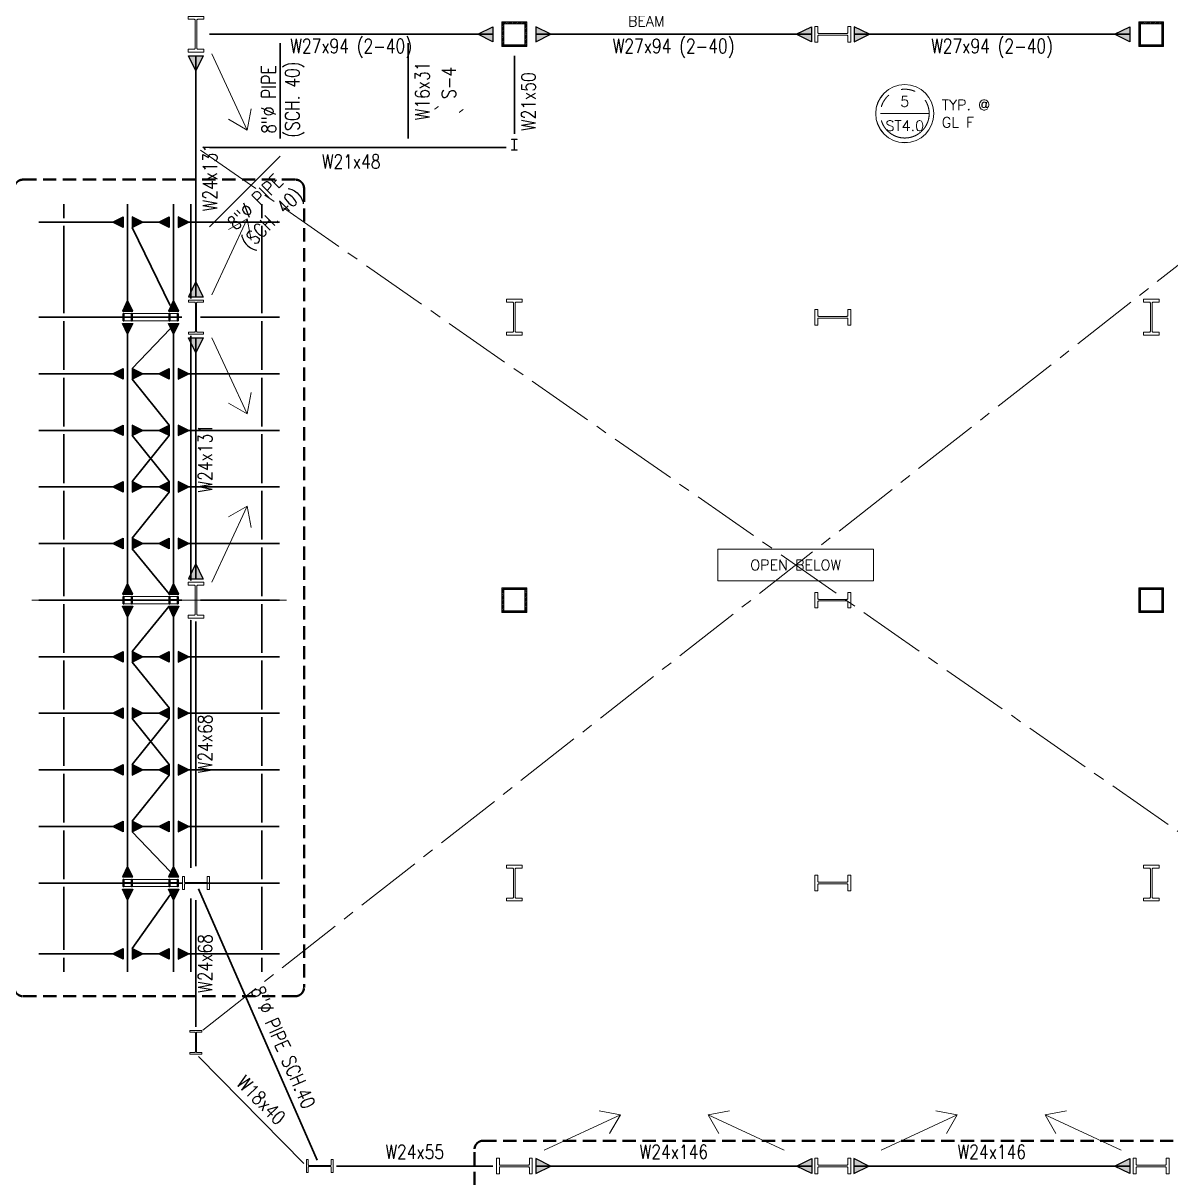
# Model space of a CAD drawing. Header units: millimetres. Extents: x 510057 to 786700, y -16030 to 119854.
# Drawn here: x 539131 to 571571, y 5140 to 37792 of the extents above; entities that cross this region are included whole.
import ezdxf
from ezdxf.enums import TextEntityAlignment as Align

# ---------------------------------------------------------------- set-up
doc = ezdxf.new("R2010")
doc.units = ezdxf.units.MM
doc.header["$MEASUREMENT"] = 0
for name, pattern in [('CENTER2', [28.575, 19.05, -3.175, 3.175, -3.175]), ('HIDDEN', [0.375, 0.25, -0.125]), ('PHANTOM2', [1.25, 0.625, -0.125, 0.125, -0.125, 0.125, -0.125])]:
    doc.linetypes.add(name, pattern=pattern)
doc.layers.get('0').update_dxf_attribs({"lineweight": 0})
for name, color, linetype, lineweight in [('A_ARCHITECTURAL BACKGROUND', 251, 'Continuous', 5), ('COLUMN', 4, 'Continuous', 30), ('HATCH', 8, 'Continuous', 5), ('OUTLINE', 252, 'CENTER2', 9), ('S-ANNO-DIMS', 252, 'Continuous', 5), ('S-ANNO-MARK', 2, 'Continuous', 15), ('S-ANNO-NPLT', 7, 'Continuous', 15), ('S-Anno-Symb', 143, 'PHANTOM2', 15), ('S-ANNO-TEXT', 2, 'Continuous', 20), ('S-BEAM', 5, 'Continuous', 30), ('S-BRACE', 2, 'Continuous', 9), ('S-COLS', 2, 'Continuous', 20), ('SPOT DETAIL', 1, 'HIDDEN', 40), ('TEXT', 2, 'Continuous', 20)]:
    doc.layers.add(name, color=color, linetype=linetype, lineweight=lineweight)
doc.layers.add('S-CONN', color=1, linetype='Continuous')
doc.styles.add('ARIALNW', font='ARIALN.TTF')
doc.styles.add('ROMANSX', font='ROMANS.shx', dxfattribs={"height": 0.09375})
doc.styles.add('SIMPLEX', font='SIMPLEX.shx', dxfattribs={"width": 0.8, "height": 400})
doc.dimstyles.new('DIM 200', dxfattribs={"dimtxt": 0.36, "dimasz": 0.2, "dimexe": 0.1, "dimexo": 0, "dimgap": 0.08, "dimtad": 1, "dimlfac": 2, "dimrnd": 0.005, "dimzin": 1, "dimdsep": 46, "dimtxsty": 'ARIALNW', "dimcen": 0.09, "dimclrd": 6, "dimclre": 6, "dimclrt": 13, "dimadec": 0, "dimazin": 0, "dimtfac": 1, "dimtofl": 0, "dimtmove": 2, "dimatfit": 3, "dimfxl": 1, "dimtolj": 1, "dimtzin": 0, "dimarcsym": 0})

# ---------------------------------------------------------------- blocks, each defined once
blk = doc.blocks.new('MEZZ. COLUMN LAYOUT')
at = {"layer": 'HATCH', "ltscale": 0.05}
h = blk.add_hatch(dxfattribs=at)
h.set_pattern_fill('ANSI31', color=256, scale=250, style=0)
h.set_pattern_definition([(45, (-536014.6, 2523.98), (-22.0970869, 22.0970869), [])])
h.paths.add_polyline_path([(16700, 39700), (17300, 39700), (17300, 40300), (16700, 40300)], flags=16)
h.paths.add_polyline_path([(16650, 39650), (17350, 39650), (17350, 40350), (16650, 40350)])
h.paths.add_polyline_path([(16700, 23700), (17300, 23700), (17300, 24300), (16700, 24300)], flags=16)
h.paths.add_polyline_path([(16650, 23650), (17350, 23650), (17350, 24350), (16650, 24350)])
h.paths.add_polyline_path([(34700, 23700), (35300, 23700), (35300, 24300), (34700, 24300)], flags=16)
h.paths.add_polyline_path([(34650, 23650), (35350, 23650), (35350, 24350), (34650, 24350)])
h.paths.add_polyline_path([(34700, 39700), (35300, 39700), (35300, 40300), (34700, 40300)], flags=16)
h.paths.add_polyline_path([(34650, 39650), (35350, 39650), (35350, 40350), (34650, 40350)])
at = {"layer": 'S-COLS', "elevation": 0}
for points in [[(8000, 39494), (7779, 39494), (7779, 39576), (7948, 39576, 0.414214), (7977, 39605), (7977, 40395, 0.414214), (7948, 40424), (7779, 40424), (7779, 40506), (8221, 40506), (8221, 40424), (8052, 40424, 0.414214), (8023, 40395), (8023, 39605, 0.414214), (8052, 39576), (8221, 39576), (8221, 39494), (8000, 39494)], [(8000, 23494), (7779, 23494), (7779, 23576), (7948, 23576, 0.414214), (7977, 23605), (7977, 24395, 0.414214), (7948, 24424), (7779, 24424), (7779, 24506), (8221, 24506), (8221, 24424), (8052, 24424, 0.414214), (8023, 24395), (8023, 23605, 0.414214), (8052, 23576), (8221, 23576), (8221, 23494), (8000, 23494)]]:
    blk.add_lwpolyline(points, format="xyb", dxfattribs=at)
for points in [[(16650, 39650), (17350, 39650), (17350, 40350), (16650, 40350)], [(16700, 39700), (17300, 39700), (17300, 40300), (16700, 40300)], [(34650, 39650), (35350, 39650), (35350, 40350), (34650, 40350)], [(34700, 39700), (35300, 39700), (35300, 40300), (34700, 40300)]]:
    blk.add_lwpolyline(points, close=True, dxfattribs=at)
at = {"layer": 'S-COLS', "ltscale": 0.5}
for points in [[(26506, 40000), (26506, 39779), (26424, 39779), (26424, 39948, 0.414214), (26395, 39977), (25605, 39977, 0.414214), (25576, 39948), (25576, 39779), (25494, 39779), (25494, 40221), (25576, 40221), (25576, 40052, 0.414214), (25605, 40023), (26395, 40023, 0.414214), (26424, 40052), (26424, 40221), (26506, 40221), (26506, 40000)], [(17000, 36723), (16917, 36723), (16917, 36735), (16984, 36735, 0.414214), (16997, 36747), (16997, 37013, 0.414214), (16984, 37026), (16917, 37026), (16917, 37037), (17083, 37037), (17083, 37026), (17016, 37026, 0.414214), (17003, 37013), (17003, 36747, 0.414214), (17016, 36735), (17083, 36735), (17083, 36723), (17000, 36723)]]:
    blk.add_lwpolyline(points, format="xyb", dxfattribs=at)
at = {"layer": 'S-COLS', "ltscale": 0.5, "elevation": 0}
for points in [[(8000, 31520), (7787, 31520), (7787, 31576), (7957, 31576, 0.414214), (7985, 31604), (7985, 32396, 0.414214), (7957, 32424), (7787, 32424), (7787, 32480), (8214, 32480), (8214, 32424), (8044, 32424, 0.414214), (8016, 32396), (8016, 31604, 0.414214), (8044, 31576), (8214, 31576), (8214, 31520), (8000, 31520)], [(8381, 16000), (8381, 15815), (8323, 15815), (8323, 15966, 0.414214), (8305, 15984), (7695, 15984, 0.414214), (7677, 15966), (7677, 15815), (7619, 15815), (7619, 16185), (7677, 16185), (7677, 16034, 0.414214), (7695, 16016), (8305, 16016, 0.414214), (8323, 16034), (8323, 16185), (8381, 16185), (8381, 16000)], [(8000, 11165), (7833, 11165), (7833, 11213), (7967, 11213, 0.414214), (7987, 11234), (7987, 11766, 0.414214), (7967, 11786), (7833, 11786), (7833, 11834), (8167, 11834), (8167, 11786), (8033, 11786, 0.414214), (8013, 11766), (8013, 11234, 0.414214), (8033, 11213), (8167, 11213), (8167, 11165), (8000, 11165)], [(11124, 8000), (11124, 8183), (11177, 8183), (11177, 8033, 0.414214), (11195, 8015), (11804, 8015, 0.414214), (11823, 8033), (11823, 8183), (11876, 8183), (11876, 7817), (11823, 7817), (11823, 7967, 0.414214), (11804, 7985), (11195, 7985, 0.414214), (11177, 7967), (11177, 7817), (11124, 7817), (11124, 8000)]]:
    blk.add_lwpolyline(points, format="xyb", dxfattribs=at)
at = {"layer": 'S-COLS'}
for points in [[(17000, 31494), (16779, 31494), (16779, 31576), (16948, 31576, 0.414214), (16977, 31605), (16977, 32395, 0.414214), (16948, 32424), (16779, 32424), (16779, 32506), (17221, 32506), (17221, 32424), (17052, 32424, 0.414214), (17023, 32395), (17023, 31605, 0.414214), (17052, 31576), (17221, 31576), (17221, 31494), (17000, 31494)], [(35000, 31494), (34779, 31494), (34779, 31576), (34948, 31576, 0.414214), (34977, 31605), (34977, 32395, 0.414214), (34948, 32424), (34779, 32424), (34779, 32506), (35221, 32506), (35221, 32424), (35052, 32424, 0.414214), (35023, 32395), (35023, 31605, 0.414214), (35052, 31576), (35221, 31576), (35221, 31494), (35000, 31494)], [(26506, 32000), (26506, 31779), (26424, 31779), (26424, 31948, 0.414214), (26395, 31977), (25605, 31977, 0.414214), (25576, 31948), (25576, 31779), (25494, 31779), (25494, 32221), (25576, 32221), (25576, 32052, 0.414214), (25605, 32023), (26395, 32023, 0.414214), (26424, 32052), (26424, 32221), (26506, 32221), (26506, 32000)], [(26506, 24000), (26506, 23779), (26424, 23779), (26424, 23948, 0.414214), (26395, 23977), (25605, 23977, 0.414214), (25576, 23948), (25576, 23779), (25494, 23779), (25494, 24221), (25576, 24221), (25576, 24052, 0.414214), (25605, 24023), (26395, 24023, 0.414214), (26424, 24052), (26424, 24221), (26506, 24221), (26506, 24000)], [(17000, 15494), (16779, 15494), (16779, 15576), (16948, 15576, 0.414214), (16977, 15605), (16977, 16395, 0.414214), (16948, 16424), (16779, 16424), (16779, 16506), (17221, 16506), (17221, 16424), (17052, 16424, 0.414214), (17023, 16395), (17023, 15605, 0.414214), (17052, 15576), (17221, 15576), (17221, 15494), (17000, 15494)], [(35000, 15494), (34779, 15494), (34779, 15576), (34948, 15576, 0.414214), (34977, 15605), (34977, 16395, 0.414214), (34948, 16424), (34779, 16424), (34779, 16506), (35221, 16506), (35221, 16424), (35052, 16424, 0.414214), (35023, 16395), (35023, 15605, 0.414214), (35052, 15576), (35221, 15576), (35221, 15494), (35000, 15494)], [(26506, 16000), (26506, 15779), (26424, 15779), (26424, 15948, 0.414214), (26395, 15977), (25605, 15977, 0.414214), (25576, 15948), (25576, 15779), (25494, 15779), (25494, 16221), (25576, 16221), (25576, 16052, 0.414214), (25605, 16023), (26395, 16023, 0.414214), (26424, 16052), (26424, 16221), (26506, 16221), (26506, 16000)], [(16494, 8000), (16494, 8221), (16576, 8221), (16576, 8052, 0.414214), (16605, 8023), (17395, 8023, 0.414214), (17424, 8052), (17424, 8221), (17506, 8221), (17506, 7779), (17424, 7779), (17424, 7948, 0.414214), (17395, 7977), (16605, 7977, 0.414214), (16576, 7948), (16576, 7779), (16494, 7779), (16494, 8000)], [(26506, 8000), (26506, 7779), (26424, 7779), (26424, 7948, 0.414214), (26395, 7977), (25605, 7977, 0.414214), (25576, 7948), (25576, 7779), (25494, 7779), (25494, 8221), (25576, 8221), (25576, 8052, 0.414214), (25605, 8023), (26395, 8023, 0.414214), (26424, 8052), (26424, 8221), (26506, 8221), (26506, 8000)], [(35506, 8000), (35506, 7779), (35424, 7779), (35424, 7948, 0.414214), (35395, 7977), (34605, 7977, 0.414214), (34576, 7948), (34576, 7779), (34494, 7779), (34494, 8221), (34576, 8221), (34576, 8052, 0.414214), (34605, 8023), (35395, 8023, 0.414214), (35424, 8052), (35424, 8221), (35506, 8221), (35506, 8000)]]:
    blk.add_lwpolyline(points, format="xyb", dxfattribs=at)
for points in [[(16650, 23650), (17350, 23650), (17350, 24350), (16650, 24350)], [(16700, 23700), (17300, 23700), (17300, 24300), (16700, 24300)], [(34650, 23650), (35350, 23650), (35350, 24350), (34650, 24350)], [(34700, 23700), (35300, 23700), (35300, 24300), (34700, 24300)]]:
    blk.add_lwpolyline(points, close=True, dxfattribs=at)
blk = doc.blocks.new('Bubble')
at = {"layer": 'S-ANNO-NPLT'}
blk.add_circle((0, 0), 0.261, dxfattribs=at)
at = {"layer": 'S-Anno-Symb', "color": 0}
blk.add_line((-0.219, 0), (0.219, 0), dxfattribs=at)
blk.add_circle((0, 0), 0.219, dxfattribs=at)
at = {"layer": 'S-Anno-Symb', "style": 'ROMANSX'}
for tag, p in [('1', (0, 0.109)), ('S1', (0, -0.109))]:
    blk.add_attdef(tag, text='', height=0.0937, dxfattribs=at).set_placement(p, align=Align.MIDDLE_CENTER)
at = {"layer": 'S-Anno-Symb', "style": 'ROMANSX', "width": 1.018385, "flags": 8}
blk.add_attdef('LONG', text='', height=0.0937, dxfattribs=at).set_placement((-0.18, -0.125), (0.18, -0.125), align=Align.FIT)
blk = doc.blocks.new('MF FRAMING LAYOUT')
at = {"layer": 'S-CONN'}
for points in [[(16394, 40210), (15965, 40000), (16394, 39790)], [(17606, 40210), (18035, 40000), (17606, 39790)], [(25394, 40211), (24965, 40001), (25394, 39790)], [(26606, 40211), (27035, 40001), (26606, 39790)], [(34394, 40211), (33965, 40001), (34394, 39790)], [(7790, 39394), (8000, 38965), (8210, 39394)], [(7789, 32580), (7999, 33009), (8210, 32580)], [(7789, 31419), (7999, 30990), (8210, 31419)], [(7789, 24606), (7999, 25035), (8210, 24606)], [(17606, 8211), (18035, 8001), (17606, 7790)], [(25408, 8210), (24979, 8000), (25408, 7790)], [(26592, 8211), (27021, 8001), (26592, 7790)], [(34394, 8210), (33965, 8000), (34394, 7790)]]:
    blk.add_hatch(color=256, dxfattribs=at).paths.add_polyline_path(points)
at = {"layer": 'S-BEAM'}
for p, q in [((16394, 40000, 0), (8381, 40000, 0)), ((17606, 40000, 0), (25394, 40000)), ((34394, 40000, 0), (26606, 40000)), ((10378, 37051, 0), (10378, 39750, 0)), ((14000, 37051, 0), (14000, 39750, 0)), ((8000, 32580, 0), (8000, 39394, 0)), ((17000, 37187), (17000, 39394, 0)), ((16767, 36801, 0), (8381, 36801, 0)), ((10378, 36551, 0), (8381, 34553, 0)), ((8000, 24606, 0), (8000, 31419, 0)), ((8000, 23394, 0), (8000, 16481, 0)), ((8073, 15834, 0), (11428, 8165, 0)), ((8000, 11934, 0), (8000, 15519, 0)), ((8070, 11094, 0), (11053, 8071, 0)), ((16394, 8000, 0), (11976, 8000, 0)), ((17606, 8000), (25408, 8000)), ((34394, 8000), (26592, 8000))]:
    blk.add_line(p, q, dxfattribs=at)
at = {"layer": 'S-CONN', "color": 1, "elevation": 0}
for points in [[(16394, 39790), (15965, 40000), (16394, 40210), (16394, 39789)], [(17606, 39790), (18035, 40000), (17606, 40210), (17606, 39789)], [(8210, 39394), (8000, 38965), (7790, 39394), (8211, 39394)], [(8210, 32580), (7999, 33009), (7789, 32580), (8211, 32580)], [(8210, 31419), (7999, 30990), (7789, 31419), (8211, 31419)], [(8210, 24606), (7999, 25035), (7789, 24606), (8211, 24606)]]:
    blk.add_lwpolyline(points, dxfattribs=at)
at = {"layer": 'S-CONN', "color": 1}
for points in [[(25394, 39790), (24965, 40001), (25394, 40211), (25394, 39789)], [(26606, 39790), (27035, 40001), (26606, 40211), (26606, 39789)], [(34394, 39790), (33965, 40001), (34394, 40211), (34394, 39789)], [(17606, 7790), (18035, 8001), (17606, 8211), (17606, 7789)], [(25408, 7790), (24979, 8000), (25408, 8210), (25408, 7789)], [(26592, 7790), (27021, 8001), (26592, 8211), (26592, 7789)], [(34394, 7790), (33965, 8000), (34394, 8210), (34394, 7789)]]:
    blk.add_lwpolyline(points, dxfattribs=at)
at = {"layer": 'S-BRACE', "ltscale": 0.5}
for points, override in [([(9449, 37293, 0), (8447, 39444, 0)], {"dimasz": 500, "dimtad": 0, "dimclrd": 2, "dimldrblk": 'Open90', "dimfxl": 0.18}), ([(9449, 34782, 0), (8447, 32631, 0)], {"dimasz": 500, "dimgap": 0.08, "dimtad": 0, "dimclrd": 2, "dimldrblk": 'Open90', "dimfxl": 0.18}), ([(9449, 29268, 0), (8447, 31419, 0)], {"dimasz": 500, "dimgap": 0.08, "dimtad": 0, "dimclrd": 2, "dimldrblk": 'Open90', "dimfxl": 0.18}), ([(9449, 26657, 0), (8447, 24506, 0)], {"dimasz": 500, "dimtad": 0, "dimclrd": 2, "dimldrblk": 'Open90', "dimfxl": 0.18}), ([(19997, 9449, 0), (17845, 8447, 0)], {"dimasz": 500, "dimgap": 0.08, "dimtad": 0, "dimclrd": 2, "dimldrblk": 'Open90', "dimfxl": 0.18}), ([(22479, 9449, 0), (24630, 8447, 0)], {"dimasz": 500, "dimtad": 0, "dimclrd": 2, "dimldrblk": 'Open90', "dimfxl": 0.18}), ([(29519, 9449, 0), (27368, 8447, 0)], {"dimasz": 500, "dimtad": 0, "dimclrd": 2, "dimldrblk": 'Open90', "dimfxl": 0.18}), ([(32001, 9449, 0), (34153, 8447, 0)], {"dimasz": 500, "dimtad": 0, "dimclrd": 2, "dimldrblk": 'Open90', "dimfxl": 0.18})]:
    blk.add_leader(points, dimstyle='DIM 200', override=override, dxfattribs=at)

msp = doc.modelspace()

# ---------------------------------------------------------------- hatches: boundary and pattern name
at = {"layer": 'S-CONN'}
for points in [[(541961.1, 32317.1), (541655.2, 32167.1), (541961.1, 32017.1)], [(541961.1, 32317.1), (541655.2, 32167.1), (541961.1, 32017.1)], [(542211.1, 32317.1), (542517, 32167.1), (542211.1, 32017.1)], [(542211.1, 32317.1), (542517, 32167.1), (542211.1, 32017.1)], [(543261.2, 32317.2), (542955.3, 32167.2), (543261.2, 32017.2)], [(543261.2, 32317.2), (542955.3, 32167.2), (543261.2, 32017.2)], [(543511.2, 32317.2), (543817.1, 32167.2), (543511.2, 32017.2)], [(543511.2, 32317.2), (543817.1, 32167.2), (543511.2, 32017.2)], [(541936.1, 29649.1), (542086.1, 29955), (542236.1, 29649.1)], [(541936.1, 29649.1), (542086.1, 29955), (542236.1, 29649.1)], [(543236.1, 29649.1), (543386.1, 29955), (543536.1, 29649.1)], [(543236.1, 29649.1), (543386.1, 29955), (543536.1, 29649.1)], [(541936.1, 29302.9), (542086.1, 28997), (542236.1, 29302.9)], [(541936.1, 29302.9), (542086.1, 28997), (542236.1, 29302.9)], [(543236.1, 29302.9), (543386.1, 28997), (543536.1, 29302.9)], [(543236.1, 29302.9), (543386.1, 28997), (543536.1, 29302.9)], [(541961.1, 28027), (541655.2, 27877), (541961.1, 27727)], [(541961.1, 28027), (541655.2, 27877), (541961.1, 27727)], [(542211.1, 28027), (542517, 27877), (542211.1, 27727)], [(542211.1, 28027), (542517, 27877), (542211.1, 27727)], [(543261.2, 28027.1), (542955.3, 27877.1), (543261.2, 27727.1)], [(543261.2, 28027.1), (542955.3, 27877.1), (543261.2, 27727.1)], [(543511.2, 28027.1), (543817.1, 27877.1), (543511.2, 27727.1)], [(543511.2, 28027.1), (543817.1, 27877.1), (543511.2, 27727.1)], [(541961.1, 26427), (541655.2, 26277), (541961.1, 26127)], [(541961.1, 26427), (541655.2, 26277), (541961.1, 26127)], [(542211.1, 26427), (542517, 26277), (542211.1, 26127)], [(542211.1, 26427), (542517, 26277), (542211.1, 26127)], [(543261.2, 26427.1), (542955.3, 26277.1), (543261.2, 26127.1)], [(543261.2, 26427.1), (542955.3, 26277.1), (543261.2, 26127.1)], [(543511.2, 26427.1), (543817.1, 26277.1), (543511.2, 26127.1)], [(543511.2, 26427.1), (543817.1, 26277.1), (543511.2, 26127.1)], [(541961.1, 24827), (541655.2, 24677), (541961.1, 24527)], [(541961.1, 24827), (541655.2, 24677), (541961.1, 24527)], [(542211.1, 24827), (542517, 24677), (542211.1, 24527)], [(542211.1, 24827), (542517, 24677), (542211.1, 24527)], [(543261.2, 24827.1), (542955.3, 24677.1), (543261.2, 24527.1)], [(543261.2, 24827.1), (542955.3, 24677.1), (543261.2, 24527.1)], [(543511.2, 24827.1), (543817.1, 24677.1), (543511.2, 24527.1)], [(543511.2, 24827.1), (543817.1, 24677.1), (543511.2, 24527.1)], [(541961.1, 23227), (541655.2, 23077), (541961.1, 22927)], [(541961.1, 23227), (541655.2, 23077), (541961.1, 22927)], [(542211.1, 23227), (542517, 23077), (542211.1, 22927)], [(542211.1, 23227), (542517, 23077), (542211.1, 22927)], [(543261.2, 23227.1), (542955.3, 23077.1), (543261.2, 22927.1)], [(543261.2, 23227.1), (542955.3, 23077.1), (543261.2, 22927.1)], [(543511.2, 23227.1), (543817.1, 23077.1), (543511.2, 22927.1)], [(543511.2, 23227.1), (543817.1, 23077.1), (543511.2, 22927.1)], [(541936.1, 21649.1), (542086.1, 21955), (542236.1, 21649.1)], [(541936.1, 21649.1), (542086.1, 21955), (542236.1, 21649.1)], [(543236.1, 21649.1), (543386.1, 21955), (543536.1, 21649.1)], [(543236.1, 21649.1), (543386.1, 21955), (543536.1, 21649.1)], [(541936.1, 21302.9), (542086.1, 20997), (542236.1, 21302.9)], [(541936.1, 21302.9), (542086.1, 20997), (542236.1, 21302.9)], [(543236.1, 21302.9), (543386.1, 20997), (543536.1, 21302.9)], [(543236.1, 21302.9), (543386.1, 20997), (543536.1, 21302.9)], [(541961.1, 20027), (541655.2, 19877), (541961.1, 19727)], [(541961.1, 20027), (541655.2, 19877), (541961.1, 19727)], [(542211.1, 20027), (542517, 19877), (542211.1, 19727)], [(542211.1, 20027), (542517, 19877), (542211.1, 19727)], [(543261.2, 20027.1), (542955.3, 19877.1), (543261.2, 19727.1)], [(543261.2, 20027.1), (542955.3, 19877.1), (543261.2, 19727.1)], [(543511.2, 20027.1), (543817.1, 19877.1), (543511.2, 19727.1)], [(543511.2, 20027.1), (543817.1, 19877.1), (543511.2, 19727.1)], [(541961.1, 18427), (541655.2, 18277), (541961.1, 18127)], [(541961.1, 18427), (541655.2, 18277), (541961.1, 18127)], [(542211.1, 18427), (542517, 18277), (542211.1, 18127)], [(542211.1, 18427), (542517, 18277), (542211.1, 18127)], [(543261.2, 18427.1), (542955.3, 18277.1), (543261.2, 18127.1)], [(543261.2, 18427.1), (542955.3, 18277.1), (543261.2, 18127.1)], [(543511.2, 18427.1), (543817.1, 18277.1), (543511.2, 18127.1)], [(543511.2, 18427.1), (543817.1, 18277.1), (543511.2, 18127.1)], [(541961.1, 16827), (541655.2, 16677), (541961.1, 16527)], [(541961.1, 16827), (541655.2, 16677), (541961.1, 16527)], [(542211.1, 16827), (542517, 16677), (542211.1, 16527)], [(542211.1, 16827), (542517, 16677), (542211.1, 16527)], [(543261.2, 16827.1), (542955.3, 16677.1), (543261.2, 16527.1)], [(543261.2, 16827.1), (542955.3, 16677.1), (543261.2, 16527.1)], [(543511.2, 16827.1), (543817.1, 16677.1), (543511.2, 16527.1)], [(543511.2, 16827.1), (543817.1, 16677.1), (543511.2, 16527.1)], [(541961.1, 15227), (541655.2, 15077), (541961.1, 14927)], [(541961.1, 15227), (541655.2, 15077), (541961.1, 14927)], [(542211.1, 15227), (542517, 15077), (542211.1, 14927)], [(542211.1, 15227), (542517, 15077), (542211.1, 14927)], [(543261.2, 15227.1), (542955.3, 15077.1), (543261.2, 14927.1)], [(543261.2, 15227.1), (542955.3, 15077.1), (543261.2, 14927.1)], [(543511.2, 15227.1), (543817.1, 15077.1), (543511.2, 14927.1)], [(543511.2, 15227.1), (543817.1, 15077.1), (543511.2, 14927.1)], [(541936.1, 13649.1), (542086.1, 13955), (542236.1, 13649.1)], [(541936.1, 13649.1), (542086.1, 13955), (542236.1, 13649.1)], [(543236.1, 13649.1), (543386.1, 13955), (543536.1, 13649.1)], [(543236.1, 13649.1), (543386.1, 13955), (543536.1, 13649.1)], [(541936.1, 13302.9), (542086.1, 12997), (542236.1, 13302.9)], [(541936.1, 13302.9), (542086.1, 12997), (542236.1, 13302.9)], [(543236.1, 13302.9), (543386.1, 12997), (543536.1, 13302.9)], [(543236.1, 13302.9), (543386.1, 12997), (543536.1, 13302.9)], [(541961.1, 11626.7), (541655.2, 11476.7), (541961.1, 11326.7)], [(541961.1, 11626.7), (541655.2, 11476.7), (541961.1, 11326.7)], [(542211.1, 11626.7), (542517, 11476.7), (542211.1, 11326.7)], [(542211.1, 11626.7), (542517, 11476.7), (542211.1, 11326.7)], [(543261.2, 11626.8), (542955.3, 11476.8), (543261.2, 11326.8)], [(543261.2, 11626.8), (542955.3, 11476.8), (543261.2, 11326.8)], [(543511.2, 11626.8), (543817.1, 11476.8), (543511.2, 11326.8)], [(543511.2, 11626.8), (543817.1, 11476.8), (543511.2, 11326.8)]]:
    msp.add_hatch(color=256, dxfattribs=at).paths.add_polyline_path(points)

# ---------------------------------------------------------------- linework, layer by layer
at = {"layer": 'A_ARCHITECTURAL BACKGROUND', "color": 8}
msp.add_line((546571.2, 21477, 0), (539381.1, 21477, 0), dxfattribs=at)
at = {"layer": 'COLUMN', "elevation": 0}
for points in [[(542209.7, 29477), (542209.7, 29375.9), (542198.7, 29375.9), (542198.7, 29457.4, 0.4142136), (542182.7, 29473.3), (541989.6, 29473.3, 0.4142136), (541973.6, 29457.4), (541973.6, 29375.9), (541962.6, 29375.9), (541962.6, 29578.1), (541973.6, 29578.1), (541973.6, 29496.6, 0.4142136), (541989.6, 29480.7), (542182.7, 29480.7, 0.4142136), (542198.7, 29496.6), (542198.7, 29578.1), (542209.7, 29578.1), (542209.7, 29477)], [(543509.7, 29477), (543509.7, 29375.9), (543498.7, 29375.9), (543498.7, 29457.4, 0.4142136), (543482.7, 29473.3), (543289.6, 29473.3, 0.4142136), (543273.6, 29457.4), (543273.6, 29375.9), (543262.6, 29375.9), (543262.6, 29578.1), (543273.6, 29578.1), (543273.6, 29496.6, 0.4142136), (543289.6, 29480.7), (543482.7, 29480.7, 0.4142136), (543498.7, 29496.6), (543498.7, 29578.1), (543509.7, 29578.1), (543509.7, 29477)], [(542209.7, 21477), (542209.7, 21375.9), (542198.7, 21375.9), (542198.7, 21457.4, 0.4142136), (542182.7, 21473.3), (541989.6, 21473.3, 0.4142136), (541973.6, 21457.4), (541973.6, 21375.9), (541962.6, 21375.9), (541962.6, 21578.1), (541973.6, 21578.1), (541973.6, 21496.6, 0.4142136), (541989.6, 21480.7), (542182.7, 21480.7, 0.4142136), (542198.7, 21496.6), (542198.7, 21578.1), (542209.7, 21578.1), (542209.7, 21477)], [(543509.7, 21477), (543509.7, 21375.9), (543498.7, 21375.9), (543498.7, 21457.4, 0.4142136), (543482.7, 21473.3), (543289.6, 21473.3, 0.4142136), (543273.6, 21457.4), (543273.6, 21375.9), (543262.6, 21375.9), (543262.6, 21578.1), (543273.6, 21578.1), (543273.6, 21496.6, 0.4142136), (543289.6, 21480.7), (543482.7, 21480.7, 0.4142136), (543498.7, 21496.6), (543498.7, 21578.1), (543509.7, 21578.1), (543509.7, 21477)], [(542209.7, 13477), (542209.7, 13375.9), (542198.7, 13375.9), (542198.7, 13457.4, 0.4142136), (542182.7, 13473.3), (541989.6, 13473.3, 0.4142136), (541973.6, 13457.4), (541973.6, 13375.9), (541962.6, 13375.9), (541962.6, 13578.1), (541973.6, 13578.1), (541973.6, 13496.6, 0.4142136), (541989.6, 13480.7), (542182.7, 13480.7, 0.4142136), (542198.7, 13496.6), (542198.7, 13578.1), (542209.7, 13578.1), (542209.7, 13477)], [(543509.7, 13477), (543509.7, 13375.9), (543498.7, 13375.9), (543498.7, 13457.4, 0.4142136), (543482.7, 13473.3), (543289.6, 13473.3, 0.4142136), (543273.6, 13457.4), (543273.6, 13375.9), (543262.6, 13375.9), (543262.6, 13578.1), (543273.6, 13578.1), (543273.6, 13496.6, 0.4142136), (543289.6, 13480.7), (543482.7, 13480.7, 0.4142136), (543498.7, 13496.6), (543498.7, 13578.1), (543509.7, 13578.1), (543509.7, 13477)]]:
    msp.add_lwpolyline(points, format="xyb", dxfattribs=at)
at = {"layer": 'OUTLINE', "ltscale": 100}
for p, q in [((544207.1, 9319.7, 0), (579771.4, 37222.5, 0)), ((544144.6, 34201.7, 0), (579825, 9319.7, 0))]:
    msp.add_line(p, q, dxfattribs=at)
at = {"layer": 'S-ANNO-MARK'}
msp.add_lwpolyline([(550871.4, 35438.7, 30, 30, 0), (550758.4, 35351.7, 0, 0, 0), (551567.9, 35351.7, 30, 30, 0), (551454.9, 35264.7, 0, 0, 0)], format="xyseb", dxfattribs=at)
at = {"layer": 'S-ANNO-NPLT'}
msp.add_circle((564049.6, 35232.9, 0), 821.4, dxfattribs=at)
at = {"layer": 'S-Anno-Symb', "linetype": 'ByBlock', "elevation": 0}
msp.add_lwpolyline([(564049.6, 36054.2, 0, 0, 0), (564049.6, 38342.2, 196.1, 196.1, 0), (564637.8, 38342.2, 0, 0, 0)], format="xyseb", dxfattribs=at)
at = {"layer": 'S-ANNO-TEXT', "ltscale": 0.05, "elevation": 0}
msp.add_lwpolyline([(558767.9, 22019.8), (563167.9, 22019.8), (563167.9, 22919.8), (558767.9, 22919.8)], close=True, dxfattribs=at)
at = {"layer": 'S-BEAM'}
for p, q in [((540286.1, 32677, 0), (540286.1, 32278.1, 0)), ((542086.1, 32677, 0), (542086.1, 29650.6, 0)), ((543386.1, 32677, 0), (543386.1, 29650.6, 0)), ((545876.2, 32278.1, 0), (545876.2, 32677, 0)), ((539571.1, 32167.1, 0), (541961.1, 32167.1, 0)), ((540286.1, 32056.6, 0), (540286.1, 29588.1, 0)), ((543261.1, 32167.1, 0), (542211.1, 32167.1, 0)), ((543286.1, 29806.1, 0), (542211.1, 32017.1, 0)), ((546381.2, 32167.4, 0), (543511.2, 32167.2, 0)), ((545876.2, 32056.6, 0), (545876.2, 29588.1, 0)), ((539571.1, 29477, 0), (543615.6, 29477, 0)), ((544143.1, 29477, 0), (546381.2, 29477, 0)), ((540286.1, 29366.5, 0), (540286.1, 27988.1, 0)), ((542086.1, 29303.4, 0), (542086.1, 21651.1, 0)), ((543286.1, 29148, 0), (542211.1, 28027, 0)), ((543386.1, 29303.4, 0), (543386.1, 21651.1, 0)), ((543386.1, 29303.4, 0), (543386.1, 21651.1, 0)), ((545876.2, 27988.1, 0), (545876.2, 29366, 0)), ((539571.1, 27877, 0), (541961.1, 27877, 0)), ((540286.1, 27766, 0), (540286.1, 26388.1, 0)), ((543261.1, 27877.1, 0), (542211.1, 27877, 0)), ((546381.2, 27877.3, 0), (543511.2, 27877.1, 0)), ((545876.2, 26388.1, 0), (545876.2, 27766, 0)), ((543261.1, 26427.1, 0), (542211.1, 27727.1, 0)), ((539571.1, 26277, 0), (541961.1, 26277, 0)), ((540286.1, 26166, 0), (540286.1, 24788.1, 0)), ((543261.1, 26277.1, 0), (542211.1, 26277, 0)), ((543261.1, 26127, 0), (542211.1, 24827, 0)), ((543261.1, 24827, 0), (542211.1, 26127, 0)), ((546381.2, 26277.3, 0), (543511.2, 26277.1, 0)), ((545876.2, 24788.1, 0), (545876.2, 26166, 0)), ((539571.1, 24677, 0), (541961.1, 24677, 0)), ((540286.1, 24566, 0), (540286.1, 23188.1, 0)), ((543261.1, 24677.1, 0), (542211.1, 24677, 0)), ((543261.1, 24527.1, 0), (542211.5, 23227, 0)), ((546381.2, 24677.3, 0), (543511.2, 24677.1, 0)), ((545876.2, 23188.1, 0), (545876.2, 24566, 0)), ((539571.1, 23077, 0), (541961.1, 23077, 0)), ((540286.1, 22966, 0), (540286.1, 21588.1, 0)), ((543261.1, 23077.1, 0), (542211.1, 23077, 0)), ((543261.1, 21651.1, 0), (542211.5, 22927.1, 0)), ((546381.2, 23077.3, 0), (543511.2, 23077.1, 0)), ((545876.2, 21588.1, 0), (545876.2, 22966, 0)), ((539571.1, 21477, 0), (543615.6, 21477, 0)), ((540286.1, 21366, 0), (540286.1, 19988.1, 0)), ((542086.1, 21302.9, 0), (542086.1, 13651.1, 0)), ((543261.1, 21302.9, 0), (542211.5, 20027, 0)), ((543386.1, 21302.9, 0), (543386.1, 13651.1, 0)), ((544143.1, 21477, 0), (546381.2, 21477, 0)), ((545876.2, 19988.1, 0), (545876.2, 21366, 0)), ((539571.1, 19877, 0), (541961.1, 19877, 0)), ((540286.1, 19766, 0), (540286.1, 18388.1, 0)), ((543261.1, 19877.1, 0), (542211.1, 19877, 0)), ((543261.1, 18427, 0), (542211.5, 19727.1, 0)), ((546381.2, 19877.3, 0), (543511.2, 19877.1, 0)), ((545876.2, 18388.1, 0), (545876.2, 19766, 0)), ((539571.1, 18277, 0), (541961.1, 18277, 0)), ((540286.1, 18166, 0), (540286.1, 16788.1, 0)), ((543261.1, 18277.1, 0), (542211.1, 18277, 0)), ((543261.1, 16827.1, 0), (542211.1, 18127.1, 0)), ((543261.1, 18127.1, 0), (542211.1, 16827.1, 0)), ((546381.2, 18277.3, 0), (543511.2, 18277.1, 0)), ((545876.2, 16788.1, 0), (545876.2, 18166, 0)), ((539571.1, 16677, 0), (541961.1, 16677, 0)), ((543261.1, 16677.1, 0), (542211.1, 16677, 0)), ((546381.2, 16677.3, 0), (543511.2, 16677.1, 0)), ((540286.1, 16566, 0), (540286.1, 15188.1, 0)), ((543261.1, 16527, 0), (542211.1, 15227, 0)), ((545876.2, 15188.1, 0), (545876.2, 16566, 0)), ((539571.1, 15077, 0), (541961.1, 15077, 0)), ((543261.1, 15077.1, 0), (542211.1, 15077, 0)), ((546371.2, 15077.3, 0), (543511.2, 15077.1, 0)), ((540286.1, 14966, 0), (540286.1, 13588.1, 0)), ((543286.1, 13806.1, 0), (542211.1, 14927.1, 0)), ((545876.2, 13588.1, 0), (545876.2, 14966, 0)), ((539571.1, 13477, 0), (543615.6, 13477, 0)), ((544143.1, 13477, 0), (546381.2, 13477, 0)), ((540286.1, 13366, 0), (540286.1, 11585.7, 0)), ((542086.1, 13302.9, 0), (542086.1, 10966.8, 0)), ((543286.1, 13148, 0), (542211.1, 11626.7, 0)), ((543386.1, 13302.9, 0), (543386.1, 10966.8, 0)), ((545876.2, 11585.7, 0), (545876.2, 13366, 0)), ((539571.1, 11476.7, 0), (541961.1, 11476.7, 0)), ((543261.1, 11476.7, 0), (542211.1, 11476.7, 0)), ((546381.2, 11477, 0), (543511.2, 11476.8, 0)), ((540286.1, 11363.7, 0), (540286.1, 10966.8, 0)), ((545876.2, 10966.8, 0), (545876.2, 11363.7, 0))]:
    msp.add_line(p, q, dxfattribs=at)
at = {"layer": 'S-BEAM', "linetype": 'HIDDEN', "ltscale": 50}
for p, q in [((543876.1, 32677, 0), (543876.1, 30007.5, 0)), ((543876.1, 28947.4, 0), (543876.1, 22032.6, 0)), ((543876.1, 13908.4, 0), (543876.1, 20921.5, 0)), ((543876.1, 10966.8, 0), (543876.1, 13046.4, 0))]:
    msp.add_line(p, q, dxfattribs=at)
at = {"layer": 'S-BRACE', "elevation": 0}
for points in [[(541962.6, 29578.1), (543509.7, 29578.1), (543509.7, 29375.9), (541962.6, 29375.9)], [(541962.6, 21578.1), (543509.7, 21578.1), (543509.7, 21375.9), (541962.6, 21375.9)], [(541962.6, 13578.1), (543509.7, 13578.1), (543509.7, 13375.9), (541962.6, 13375.9)]]:
    msp.add_lwpolyline(points, close=True, dxfattribs=at)
at = {"layer": 'S-CONN', "color": 1, "elevation": 0}
for points in [[(541961.1, 32017.1), (541655.2, 32167.1), (541961.1, 32317.1), (541961.1, 32017.1)], [(541961.1, 32017.1), (541655.2, 32167.1), (541961.1, 32317.1), (541961.1, 32017.1)], [(542211.1, 32017.1), (542517, 32167.1), (542211.1, 32317.1), (542211.1, 32017.1)], [(542211.1, 32017.1), (542517, 32167.1), (542211.1, 32317.1), (542211.1, 32017.1)], [(543261.2, 32017.2), (542955.3, 32167.2), (543261.2, 32317.2), (543261.2, 32017.2)], [(543261.2, 32017.2), (542955.3, 32167.2), (543261.2, 32317.2), (543261.2, 32017.2)], [(543511.2, 32017.2), (543817.1, 32167.2), (543511.2, 32317.2), (543511.2, 32017.2)], [(543511.2, 32017.2), (543817.1, 32167.2), (543511.2, 32317.2), (543511.2, 32017.2)], [(542236.1, 29649.1), (542086.1, 29955), (541936.1, 29649.1), (542236.1, 29649.1)], [(542236.1, 29649.1), (542086.1, 29955), (541936.1, 29649.1), (542236.1, 29649.1)], [(543536.1, 29649.1), (543386.1, 29955), (543236.1, 29649.1), (543536.1, 29649.1)], [(543536.1, 29649.1), (543386.1, 29955), (543236.1, 29649.1), (543536.1, 29649.1)], [(542236.1, 29302.9), (542086.1, 28997), (541936.1, 29302.9), (542236.1, 29302.9)], [(542236.1, 29302.9), (542086.1, 28997), (541936.1, 29302.9), (542236.1, 29302.9)], [(543536.1, 29302.9), (543386.1, 28997), (543236.1, 29302.9), (543536.1, 29302.9)], [(543536.1, 29302.9), (543386.1, 28997), (543236.1, 29302.9), (543536.1, 29302.9)], [(541961.1, 27727), (541655.2, 27877), (541961.1, 28027), (541961.1, 27727)], [(541961.1, 27727), (541655.2, 27877), (541961.1, 28027), (541961.1, 27727)], [(542211.1, 27727), (542517, 27877), (542211.1, 28027), (542211.1, 27727)], [(542211.1, 27727), (542517, 27877), (542211.1, 28027), (542211.1, 27727)], [(543261.2, 27727.1), (542955.3, 27877.1), (543261.2, 28027.1), (543261.2, 27727.1)], [(543261.2, 27727.1), (542955.3, 27877.1), (543261.2, 28027.1), (543261.2, 27727.1)], [(543511.2, 27727.1), (543817.1, 27877.1), (543511.2, 28027.1), (543511.2, 27727.1)], [(543511.2, 27727.1), (543817.1, 27877.1), (543511.2, 28027.1), (543511.2, 27727.1)], [(541961.1, 26127), (541655.2, 26277), (541961.1, 26427), (541961.1, 26127)], [(541961.1, 26127), (541655.2, 26277), (541961.1, 26427), (541961.1, 26127)], [(542211.1, 26127), (542517, 26277), (542211.1, 26427), (542211.1, 26127)], [(542211.1, 26127), (542517, 26277), (542211.1, 26427), (542211.1, 26127)], [(543261.2, 26127.1), (542955.3, 26277.1), (543261.2, 26427.1), (543261.2, 26127.1)], [(543261.2, 26127.1), (542955.3, 26277.1), (543261.2, 26427.1), (543261.2, 26127.1)], [(543511.2, 26127.1), (543817.1, 26277.1), (543511.2, 26427.1), (543511.2, 26127.1)], [(543511.2, 26127.1), (543817.1, 26277.1), (543511.2, 26427.1), (543511.2, 26127.1)], [(541961.1, 24527), (541655.2, 24677), (541961.1, 24827), (541961.1, 24527)], [(541961.1, 24527), (541655.2, 24677), (541961.1, 24827), (541961.1, 24527)], [(542211.1, 24527), (542517, 24677), (542211.1, 24827), (542211.1, 24527)], [(542211.1, 24527), (542517, 24677), (542211.1, 24827), (542211.1, 24527)], [(543261.2, 24527.1), (542955.3, 24677.1), (543261.2, 24827.1), (543261.2, 24527.1)], [(543261.2, 24527.1), (542955.3, 24677.1), (543261.2, 24827.1), (543261.2, 24527.1)], [(543511.2, 24527.1), (543817.1, 24677.1), (543511.2, 24827.1), (543511.2, 24527.1)], [(543511.2, 24527.1), (543817.1, 24677.1), (543511.2, 24827.1), (543511.2, 24527.1)], [(541961.1, 22927), (541655.2, 23077), (541961.1, 23227), (541961.1, 22927)], [(541961.1, 22927), (541655.2, 23077), (541961.1, 23227), (541961.1, 22927)], [(542211.1, 22927), (542517, 23077), (542211.1, 23227), (542211.1, 22927)], [(542211.1, 22927), (542517, 23077), (542211.1, 23227), (542211.1, 22927)], [(543261.2, 22927.1), (542955.3, 23077.1), (543261.2, 23227.1), (543261.2, 22927.1)], [(543261.2, 22927.1), (542955.3, 23077.1), (543261.2, 23227.1), (543261.2, 22927.1)], [(543511.2, 22927.1), (543817.1, 23077.1), (543511.2, 23227.1), (543511.2, 22927.1)], [(543511.2, 22927.1), (543817.1, 23077.1), (543511.2, 23227.1), (543511.2, 22927.1)], [(542236.1, 21649.1), (542086.1, 21955), (541936.1, 21649.1), (542236.1, 21649.1)], [(542236.1, 21649.1), (542086.1, 21955), (541936.1, 21649.1), (542236.1, 21649.1)], [(543536.1, 21649.1), (543386.1, 21955), (543236.1, 21649.1), (543536.1, 21649.1)], [(543536.1, 21649.1), (543386.1, 21955), (543236.1, 21649.1), (543536.1, 21649.1)], [(542236.1, 21302.9), (542086.1, 20997), (541936.1, 21302.9), (542236.1, 21302.9)], [(542236.1, 21302.9), (542086.1, 20997), (541936.1, 21302.9), (542236.1, 21302.9)], [(543536.1, 21302.9), (543386.1, 20997), (543236.1, 21302.9), (543536.1, 21302.9)], [(543536.1, 21302.9), (543386.1, 20997), (543236.1, 21302.9), (543536.1, 21302.9)], [(541961.1, 19727), (541655.2, 19877), (541961.1, 20027), (541961.1, 19727)], [(541961.1, 19727), (541655.2, 19877), (541961.1, 20027), (541961.1, 19727)], [(542211.1, 19727), (542517, 19877), (542211.1, 20027), (542211.1, 19727)], [(542211.1, 19727), (542517, 19877), (542211.1, 20027), (542211.1, 19727)], [(543261.2, 19727.1), (542955.3, 19877.1), (543261.2, 20027.1), (543261.2, 19727.1)], [(543261.2, 19727.1), (542955.3, 19877.1), (543261.2, 20027.1), (543261.2, 19727.1)], [(543511.2, 19727.1), (543817.1, 19877.1), (543511.2, 20027.1), (543511.2, 19727.1)], [(543511.2, 19727.1), (543817.1, 19877.1), (543511.2, 20027.1), (543511.2, 19727.1)], [(541961.1, 18127), (541655.2, 18277), (541961.1, 18427), (541961.1, 18127)], [(541961.1, 18127), (541655.2, 18277), (541961.1, 18427), (541961.1, 18127)], [(542211.1, 18127), (542517, 18277), (542211.1, 18427), (542211.1, 18127)], [(542211.1, 18127), (542517, 18277), (542211.1, 18427), (542211.1, 18127)], [(543261.2, 18127.1), (542955.3, 18277.1), (543261.2, 18427.1), (543261.2, 18127.1)], [(543261.2, 18127.1), (542955.3, 18277.1), (543261.2, 18427.1), (543261.2, 18127.1)], [(543511.2, 18127.1), (543817.1, 18277.1), (543511.2, 18427.1), (543511.2, 18127.1)], [(543511.2, 18127.1), (543817.1, 18277.1), (543511.2, 18427.1), (543511.2, 18127.1)], [(541961.1, 16527), (541655.2, 16677), (541961.1, 16827), (541961.1, 16527)], [(541961.1, 16527), (541655.2, 16677), (541961.1, 16827), (541961.1, 16527)], [(542211.1, 16527), (542517, 16677), (542211.1, 16827), (542211.1, 16527)], [(542211.1, 16527), (542517, 16677), (542211.1, 16827), (542211.1, 16527)], [(543261.2, 16527.1), (542955.3, 16677.1), (543261.2, 16827.1), (543261.2, 16527.1)], [(543261.2, 16527.1), (542955.3, 16677.1), (543261.2, 16827.1), (543261.2, 16527.1)], [(543511.2, 16527.1), (543817.1, 16677.1), (543511.2, 16827.1), (543511.2, 16527.1)], [(543511.2, 16527.1), (543817.1, 16677.1), (543511.2, 16827.1), (543511.2, 16527.1)], [(541961.1, 14927), (541655.2, 15077), (541961.1, 15227), (541961.1, 14927)], [(541961.1, 14927), (541655.2, 15077), (541961.1, 15227), (541961.1, 14927)], [(542211.1, 14927), (542517, 15077), (542211.1, 15227), (542211.1, 14927)], [(542211.1, 14927), (542517, 15077), (542211.1, 15227), (542211.1, 14927)], [(543261.2, 14927.1), (542955.3, 15077.1), (543261.2, 15227.1), (543261.2, 14927.1)], [(543261.2, 14927.1), (542955.3, 15077.1), (543261.2, 15227.1), (543261.2, 14927.1)], [(543511.2, 14927.1), (543817.1, 15077.1), (543511.2, 15227.1), (543511.2, 14927.1)], [(543511.2, 14927.1), (543817.1, 15077.1), (543511.2, 15227.1), (543511.2, 14927.1)], [(542236.1, 13649.1), (542086.1, 13955), (541936.1, 13649.1), (542236.1, 13649.1)], [(542236.1, 13649.1), (542086.1, 13955), (541936.1, 13649.1), (542236.1, 13649.1)], [(543536.1, 13649.1), (543386.1, 13955), (543236.1, 13649.1), (543536.1, 13649.1)], [(543536.1, 13649.1), (543386.1, 13955), (543236.1, 13649.1), (543536.1, 13649.1)], [(542236.1, 13302.9), (542086.1, 12997), (541936.1, 13302.9), (542236.1, 13302.9)], [(542236.1, 13302.9), (542086.1, 12997), (541936.1, 13302.9), (542236.1, 13302.9)], [(543536.1, 13302.9), (543386.1, 12997), (543236.1, 13302.9), (543536.1, 13302.9)], [(543536.1, 13302.9), (543386.1, 12997), (543236.1, 13302.9), (543536.1, 13302.9)], [(541961.1, 11326.7), (541655.2, 11476.7), (541961.1, 11626.7), (541961.1, 11326.7)], [(541961.1, 11326.7), (541655.2, 11476.7), (541961.1, 11626.7), (541961.1, 11326.7)], [(542211.1, 11326.7), (542517, 11476.7), (542211.1, 11626.7), (542211.1, 11326.7)], [(542211.1, 11326.7), (542517, 11476.7), (542211.1, 11626.7), (542211.1, 11326.7)], [(543261.2, 11326.8), (542955.3, 11476.8), (543261.2, 11626.8), (543261.2, 11326.8)], [(543261.2, 11326.8), (542955.3, 11476.8), (543261.2, 11626.8), (543261.2, 11326.8)], [(543511.2, 11326.8), (543817.1, 11476.8), (543511.2, 11626.8), (543511.2, 11326.8)], [(543511.2, 11326.8), (543817.1, 11476.8), (543511.2, 11626.8), (543511.2, 11326.8)]]:
    msp.add_lwpolyline(points, close=True, dxfattribs=at)
at = {"layer": 'SPOT DETAIL', "ltscale": 1500, "elevation": 0}
for points in [[(539131.1, 33367), (546821.2, 33367, -0.4142136), (547071.2, 33117), (547071.2, 10526.8, -0.4142136), (546821.2, 10276.8), (539131.1, 10276.8, -0.4142136), (538881.1, 10526.8), (538881.1, 33117, -0.4142136)], [(572140.3, 5943), (572140.3, 3245.6, -0.4142136), (571890.3, 2995.6), (552138.1, 2995.6, -0.4142136), (551888.1, 3245.6), (551888.1, 5943, -0.4142136), (552138.1, 6193), (571890.3, 6193, -0.4142136)]]:
    msp.add_lwpolyline(points, format="xyb", close=True, dxfattribs=at)

# ---------------------------------------------------------------- block references
msp.add_blockref('MEZZ. COLUMN LAYOUT', (536014.6, -2524, 0))
at = {"layer": 'S-Anno-Symb', "xscale": 3149.760000000242, "yscale": 3149.760000000242, "zscale": 3149.760000000242}
msp.add_blockref('Bubble', (564049.6, 35232.9, 0), dxfattribs=at).add_auto_attribs({'1': '5', 'S1': 'ST4.0'})
at = {"layer": 'S-BRACE'}
msp.add_blockref('MF FRAMING LAYOUT', (536014.6, -2524, 0), dxfattribs=at)

# ---------------------------------------------------------------- texts
at = {"layer": 'S-ANNO-DIMS', "color": 52, "char_height": 400, "attachment_point": 5, "style": 'SIMPLEX'}
for s, insert in [('\\A1;{\\W0.8;W27x94 (2-40)}', (548402.1, 37076.7, 0)), ('\\A1;{\\W0.8;W27x94 (2-40)}', (557514.6, 37076.7, 0)), ('\\A1;{\\W0.8;W27x94 (2-40)}', (566514.6, 37076.7, 0)), ('\\A1;{\\W0.8;W21x48}', (548402.1, 33877.4, 0)), ('\\A1;{\\W0.8;W24x55}', (550199.5, 5875.3, 0)), ('\\A1;{\\W0.8;W24x146}', (557521.6, 5875.3, 0)), ('\\A1;{\\W0.8;W24x146}', (566507.6, 5875.3, 0))]:
    msp.add_mtext(s, dxfattribs=dict(at, insert=insert))
for s, insert, rotation in [('\\A1;{\\W0.8;8"%%C PIPE\\P(SCH. 40)}', (546473.4, 35631.3, 0), 90), ('\\A1;{\\W0.8;W16x31}', (550413.9, 35876.3, 0), 90), ('\\A1;\\pxqc;S-4', (551163.1, 36101.7), 90), ('\\A1;{\\W0.8;W21x50}', (553413.9, 35572.9, 0), 90), ('\\A1;{\\W0.8;W24x131}', (544413.9, 33438.2, 0), 90), ('\\A1;{\\W0.8;8"%%C PIPE\\P(SCH. 40)}', (545970.3, 32451.9, 0), 45), ('\\A1;{\\W0.8;W24x131}', (544275.4, 25488.5, 0), 90), ('\\A1;{\\W0.8;W24x68}', (544275.4, 17413.5, 0), 90), ('\\A1;{\\W0.8;W24x68}', (544275.4, 11202.7, 0), 90), ('\\A1;{\\W0.8;W18x40}', (545860.6, 7339.2, 0), 314.61951)]:
    msp.add_mtext(s, dxfattribs=dict(at, insert=insert, rotation=rotation))
at = {"layer": 'S-ANNO-DIMS', "color": 52, "extrusion": (5.02981e-10, -2.11344e-09, 1), "insert": (546482.7, 8832.3, 0), "char_height": 400, "attachment_point": 5, "text_direction": (0.400789, -0.91617, 0), "style": 'SIMPLEX'}
msp.add_mtext('\\A1;8"%%C PIPE SCH.40', dxfattribs=at)
at = {"layer": 'S-Anno-Symb', "char_height": 295.29, "width": 4093.515, "attachment_point": 4, "style": 'ROMANSX'}
for s, insert in [('TYP. @\\PCOMPOSITE\\PBEAM', (556225.3, 38339.1, 0)), ('TYP. @\\PGL F', (565097.7, 35232.9, 0))]:
    msp.add_mtext(s, dxfattribs=dict(at, insert=insert))
at = {"layer": 'TEXT', "color": 7, "insert": (560967.9, 22469.8, 0), "char_height": 295.29, "width": 7359.97, "attachment_point": 5, "style": 'ROMANSX'}
msp.add_mtext('OPEN BELOW', dxfattribs=at)

doc.saveas('drawing.dxf')
